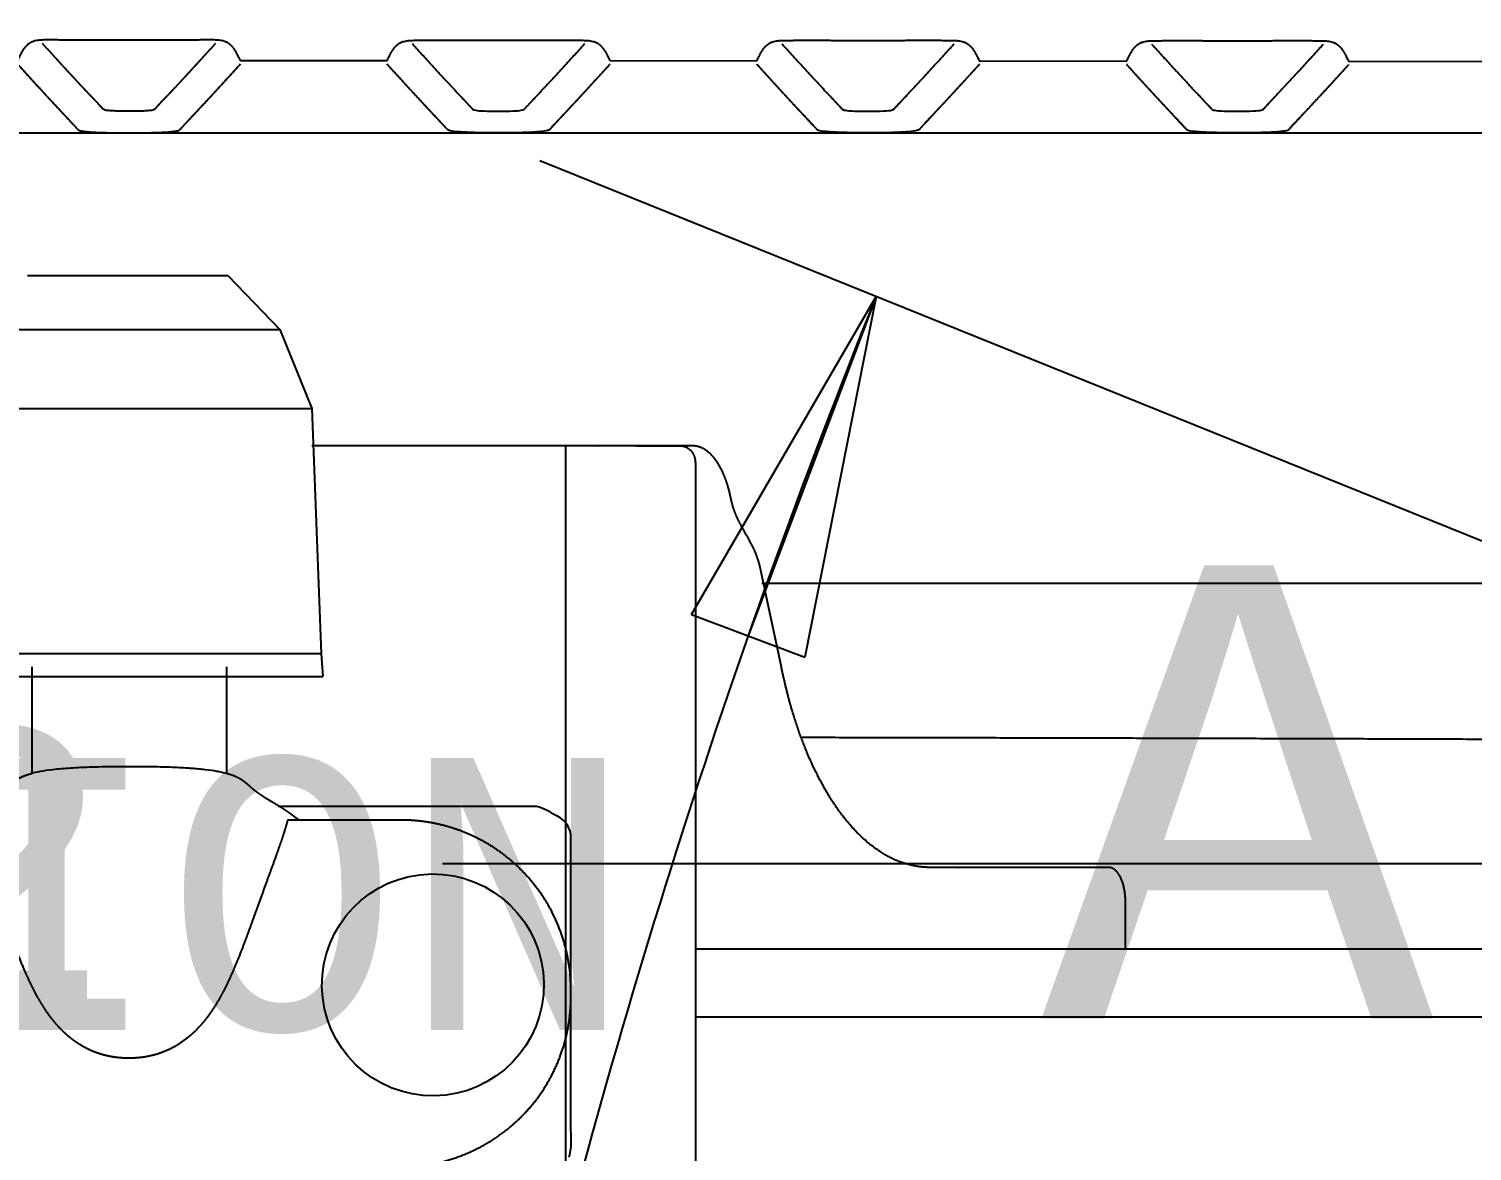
# Model space of a CAD drawing. Extents: x -912 to 8450, y -583 to 4401.
# Drawn here: x 739.5 to 951.7, y 1170.8 to 1335.9 of the extents above; entities that cross this region are included whole.
import ezdxf

# ---------------------------------------------------------------- set-up
doc = ezdxf.new("R2010")
doc.units = 0
doc.header["$MEASUREMENT"] = 0
doc.layers.get('0').update_dxf_attribs({"linetype": 'CONTINUOUS'})
for name, color, linetype in [('2', 7, 'CONTINUOUS'), ('3', 7, 'CONTINUOUS'), ('5', 7, 'CONTINUOUS'), ('6', 7, 'CONTINUOUS')]:
    doc.layers.add(name, color=color, linetype=linetype)
doc.styles.get("Standard").update_dxf_attribs({"font": 'monotxt.shx'})
doc.dimstyles.new('DSTYLE1', dxfattribs={"dimtxt": 40, "dimasz": 53.333333, "dimexe": 4, "dimexo": 2, "dimgap": 2, "dimtad": 0, "dimtih": 1, "dimtoh": 1, "dimdec": 0, "dimzin": 3, "dimtxsty": 'STANDARD', "dimcen": 0.09, "dimazin": 3, "dimtp": 1, "dimtm": 1, "dimtfac": 1, "dimtdec": 4, "dimtofl": 0, "dimtmove": 0, "dimatfit": 3, "dimtolj": 1, "dimtzin": 0})
doc.dimstyles.new('DSTYLE3', dxfattribs={"dimtxt": 40, "dimasz": 53.333333, "dimexe": 4, "dimexo": 2, "dimgap": 2, "dimtad": 0, "dimtih": 1, "dimtoh": 1, "dimdec": 0, "dimzin": 3, "dimtxsty": 'STANDARD', "dimcen": 0.09, "dimazin": 3, "dimtp": 1, "dimtm": 1, "dimtfac": 1, "dimtdec": 4, "dimtofl": 0, "dimtmove": 0, "dimatfit": 3, "dimtolj": 1, "dimtzin": 0})

# ---------------------------------------------------------------- blocks, each defined once
blk = doc.blocks.new('_AH1')
at = {"color": 0, "linetype": 'CONTINUOUS'}
for p, q in [((-1, 0.166667), (0, 0)), ((-1, 0.166667), (-1, -0.166667)), ((0, 0), (-1, -0.166667)), ((0, 0), (-1, 0))]:
    blk.add_line(p, q, dxfattribs=at)
blk = doc.blocks.new('*D4')
at = {"layer": '2', "color": 1, "linetype": 'CONTINUOUS'}
for p, q in [((-128.26159, 1321.2013), (-128.26159, 1159.7806)), ((1607.1675, 1321.2013), (1607.1675, 1159.7806)), ((-128.26159, 1213.1139), (586.95656, 1213.1139)), ((1607.1675, 1213.1139), (800.28989, 1213.1139))]:
    blk.add_line(p, q, dxfattribs=at)
at = {"layer": '2', "color": 1, "xscale": 53.333333, "yscale": 53.333333, "zscale": 53.333333, "rotation": 180}
blk.add_blockref('_AH1', (-128.26159, 1213.1139), dxfattribs=at)
at = {"layer": '2', "color": 1, "xscale": 53.333333, "yscale": 53.333333, "zscale": 53.333333}
blk.add_blockref('_AH1', (1607.1675, 1213.1139), dxfattribs=at)
at = {"layer": '2', "color": 1, "linetype": 'CONTINUOUS'}
blk.add_text('1732', height=40, dxfattribs=at).set_placement((613.62323, 1193.1139))
blk = doc.blocks.new('*D8')
at = {"layer": '6', "color": 1, "linetype": 'CONTINUOUS'}
for p, q in [((175.43739, 1726.5891), (175.68331, 1323.138)), ((1576.1614, 1727.4428), (1576.4073, 1323.9917)), ((175.6508, 1376.4713), (740.77251, 1376.8157)), ((1576.3748, 1377.3251), (954.10585, 1376.9458))]:
    blk.add_line(p, q, dxfattribs=at)
at = {"layer": '6', "color": 1, "xscale": 53.333333, "yscale": 53.333333, "zscale": 53.333333}
for p, rotation in [((1576.3748, 1377.3251), 0.03492376600000001), ((175.6508, 1376.4713), 180.03492)]:
    blk.add_blockref('_AH1', p, dxfattribs=dict(at, rotation=rotation))
at = {"layer": '6', "color": 1, "linetype": 'CONTINUOUS'}
blk.add_text('1392', height=40, dxfattribs=at).set_placement((767.43918, 1356.8808))
blk = doc.blocks.new('*D14')
at = {"layer": '3', "color": 1, "linetype": 'CONTINUOUS'}
for p, q in [((990.10056, 1245.6279), (814.59124, 1316.4866)), ((972.50637, 864.11759), (727.59491, 862.97432))]:
    blk.add_line(p, q, dxfattribs=at)
for start, end in [(158.01451, 166.70533), (171.47083, 180.26746)]:
    blk.add_arc((1924.0583, 868.55954), 1143.1431, start, end, dxfattribs=at)
at = {"layer": '3', "color": 1, "xscale": 53.333333, "yscale": 53.333333, "zscale": 53.333333}
for p, rotation in [((864.0461, 1296.5201), 69.351194), ((780.92767, 863.22328), 268.93077)]:
    blk.add_blockref('_AH1', p, dxfattribs=dict(at, rotation=rotation))
at = {"layer": '3', "color": 1, "linetype": 'CONTINUOUS'}
for s, p in [('21%%d', (681.54793, 1064.7691)), ('22%%d', (801.54793, 1064.7691))]:
    blk.add_text(s, height=40, dxfattribs=at).set_placement(p)

msp = doc.modelspace()

# ---------------------------------------------------------------- linework, layer by layer
at = {"layer": '5', "color": 4, "linetype": 'CONTINUOUS'}
for p, q in [((824.92287, 1331.2292), (846.50901, 1331.218)), ((879.24694, 1331.1954), (900.90374, 1331.1766)), ((933.55816, 1331.1426), (955.31625, 1331.116)), ((818.422, 1272.0644), (818.422, 1274.5644)), ((828.8143, 1274.5644), (835.30949, 1274.5644)), ((818.422, 1168.5644), (818.422, 1272.0644)), ((837.47456, 1272.0644), (837.47456, 1166.3666)), ((847.54214, 1254.2246), (847.54214, 1254.2246))]:
    msp.add_line(p, q, dxfattribs=at)
at = {"layer": '5', "color": 6, "linetype": 'CONTINUOUS'}
for p, q in [((739.25058, 1299.6221), (768.71504, 1299.6221)), ((739.25058, 1299.6221), (768.71504, 1299.6221)), ((768.71504, 1299.6221), (776.37336, 1291.6827)), ((731.59229, 1291.6827), (776.37336, 1291.6827)), ((776.37336, 1291.6827), (781.06693, 1280.065)), ((726.89872, 1280.065), (781.06693, 1280.065)), ((781.06693, 1280.065), (782.42053, 1243.992)), ((782.42053, 1243.992), (725.54496, 1243.992)), ((782.42053, 1243.992), (782.68279, 1240.6543)), ((725.28279, 1240.6543), (782.68279, 1240.6543)), ((739.83805, 1226.3717), (739.87028, 1226.3804)), ((739.87028, 1226.3804), (739.83805, 1226.3717)), ((739.83805, 1226.3717), (739.87028, 1226.3804))]:
    msp.add_line(p, q, dxfattribs=at)
at = {"layer": '5', "color": 30, "linetype": 'CONTINUOUS'}
msp.add_line((814.17192, 1221.5303), (776.10681, 1221.5303), dxfattribs=at)
at = {"layer": '5', "color": 2, "linetype": 'CONTINUOUS'}
for p, q in [((1115.6719, 1200.5401), (837.61093, 1200.5401)), ((1115.6719, 1190.5401), (837.45308, 1190.5401))]:
    msp.add_line(p, q, dxfattribs=at)
at = {"layer": '5', "color": 6, "linetype": 'CONTINUOUS'}
msp.add_lwpolyline([(1761.9876, 1823.644, -0.0000007478), (1761.9775, 1828.6636, 0.0000031604), (1761.9672, 1833.7642, 0.0000001564), (1761.9567, 1838.9838, -0.0000007684), (1761.9469, 1843.8843, -0.0000000738), (1761.938, 1848.3147, 0.0000002316), (1761.9265, 1854.0045)], format="xyb", dxfattribs=at)
at = {"layer": '5', "color": 30, "linetype": 'CONTINUOUS'}
for points in [[(713.46736, 1221.5303, -0.000000273), (712.1372, 1221.5303, 0.000000062), (710.80704, 1221.5303, 0.0000010741), (709.4769, 1221.5303, -0.000000248), (708.14673, 1221.5303, -0.000004242)], [(716.12767, 1221.5303, 0.0000000683), (714.79751, 1221.5303)], [(818.89252, 1169.9305, 0.070235155), (819.16159, 1171.209, 0.051535672), (819.20894, 1172.5169, 0.030478656), (819.17192, 1173.838, 0.0022737219), (819.16222, 1175.1669, -0.0070086274), (819.17192, 1176.4984, -0.0004071228), (819.17438, 1177.8289, 0.0017717464), (819.17192, 1179.1587, 0.0001034341), (819.1713, 1180.4888, -0.0004492731), (819.17192, 1181.819, -0.0000261951), (819.17208, 1183.1492, 0.0001138343), (819.17192, 1184.4793, 0.0000066389), (819.17188, 1185.8095, -0.0000288484), (819.17192, 1187.1396, -0.0000016803), (819.17193, 1188.4698, 0.0000073101), (819.17192, 1189.7999, 0.0000004182), (819.17192, 1191.1301, -0.0000018508), (819.17192, 1192.4603, -0.0000000761), (819.17192, 1193.7904, 0.0000004621), (819.17192, 1195.1206, -0.0000000987), (819.17192, 1196.4507, -0.00000009), (819.17192, 1197.7809, 0.0000004904), (819.17192, 1199.1111, -0.0000000843), (819.17192, 1200.4412, -0.000001961), (819.17193, 1201.7714, 0.000000444), (819.17192, 1203.1015, 0.0000077442), (819.17188, 1204.4317, -0.0000017803), (819.17192, 1205.7618, -0.0000305632), (819.17209, 1207.0919, 0.0000070343), (819.17192, 1208.4222, 0.0001205766), (819.17126, 1209.7528, -0.0000277334), (819.17192, 1211.0825, -0.0004762627), (819.17452, 1212.4106, 0.0001098538), (819.17192, 1213.7428, 0.0018722853), (819.16165, 1215.0809, -0.0004270642), (819.17192, 1216.4031, -0.0074993249), (819.13643, 1217.6899, 0.04633766), (818.54051, 1218.9624, 0.14566694), (816.84799, 1220.2437, 0.078256445), (814.17192, 1221.5303, 0.032768304)], [(712.60031, 1166.5303, 0.0000004488), (713.93047, 1166.5303, -0.00000195), (715.26063, 1166.5303, -0.0000001138), (716.59079, 1166.5303, 0.0000004941), (717.92094, 1166.5303)], [(795.07009, 1166.5303, -0.0000005286), (796.40025, 1166.5303, 0.0000001217), (797.73041, 1166.5303, 0.0000020859), (799.06056, 1166.5303, -0.00000048), (800.39072, 1166.5303, -0.0000082308), (801.72091, 1166.5302, 0.0000018941), (803.05104, 1166.5303, 0.0000324812)], [(719.2511, 1166.5303, -0.0000001252), (720.58126, 1166.5303)], [(792.40978, 1166.5303, 0.000000134), (793.73993, 1166.5303)], [(689.17192, 1195.794, -0.0000001823), (689.17192, 1194.4638, 0.0000005179), (689.17192, 1193.1337, 0.0000002927), (689.17192, 1191.8035, -0.000000188), (689.17192, 1190.4734, -0.0000010464), (689.17191, 1189.1432, 0.0000002714), (689.17192, 1187.8131, 0.0000041021)], [(689.17192, 1198.4543, 0.0000004732), (689.17192, 1197.1241, -0.0000019868)], [(706.81654, 1221.5303, 0.0000009753), (705.48642, 1221.5303, 0.000016737)], [(689.17194, 1186.4829, -0.0000009519), (689.17192, 1185.1528, -0.0000161806)], [(689.17192, 1201.1146, -0.000001805), (689.17191, 1199.7844, 0.0000078257)], [(709.94, 1166.5303, -0.000001771), (711.27016, 1166.5303, 0.000007695)], [(804.38107, 1166.5304, -0.0000074762), (805.71135, 1166.5303, -0.0001281447)]]:
    msp.add_lwpolyline(points, format="xyb", dxfattribs=at)
at = {"layer": '5', "color": 3, "linetype": 'CONTINUOUS'}
for points in [[(711.672, 1157.1666, -0.0000002238), (711.672, 1156.7314, 0.0000009041), (711.672, 1156.3063, 0.0000000606), (711.672, 1155.8928, -0.0000002409), (711.672, 1155.4909)], [(711.672, 1155.1019, -0.0000000649), (711.672, 1154.726)], [(711.672, 1158.0658, 0.0000008359), (711.672, 1157.6118, -0.0000034252)]]:
    msp.add_lwpolyline(points, format="xyb", dxfattribs=at)
at = {"layer": '5', "color": 4, "linetype": 'CONTINUOUS'}
msp.add_lwpolyline([(835.30949, 1274.5644), (835.37601, 1274.5632, -0.0090188364), (835.44275, 1274.5596, -0.0088850053), (835.50974, 1274.5536, -0.0088287153), (835.57687, 1274.5452, -0.0089204942), (835.64401, 1274.5343, -0.0089494604), (835.71108, 1274.521, -0.008946303), (835.77796, 1274.5051, -0.0089277426), (835.84456, 1274.4868, -0.0089244846), (835.91078, 1274.466, -0.0088968033), (835.97651, 1274.4428, -0.0088669399), (836.04164, 1274.4171, -0.0088207408), (836.1061, 1274.389, -0.0087732943), (836.16974, 1274.3585, -0.0087132102), (836.23252, 1274.3258, -0.0086480358), (836.2943, 1274.2908, -0.0085751007), (836.35503, 1274.2535, -0.0084944927), (836.41457, 1274.2142, -0.0084118291), (836.4729, 1274.1728, -0.0083196859), (836.52988, 1274.1293, -0.008227187), (836.5855, 1274.084, -0.0081204406), (836.63963, 1274.0369, -0.0080283041), (836.69226, 1273.9881, -0.0079273518), (836.74329, 1273.9376, -0.0078114702), (836.7927, 1273.8856, -0.0076625611), (836.84042, 1273.8321, -0.0076275951), (836.8867, 1273.777, -0.0075620213), (836.93172, 1273.72, -0.0074619476), (836.97546, 1273.6611, -0.0074772842), (837.01775, 1273.6003, -0.007454256), (837.05858, 1273.5378, -0.0074230149), (837.0978, 1273.4736, -0.0073769516), (837.13541, 1273.4078, -0.0073485248), (837.17127, 1273.3404, -0.0073125107), (837.20538, 1273.2716, -0.0072908618), (837.23759, 1273.2015, -0.0072308012), (837.26794, 1273.1302, -0.0071536146), (837.29629, 1273.0577, -0.0071685147), (837.32268, 1272.9842, -0.0072630846), (837.34699, 1272.9096, -0.0070277291), (837.36925, 1272.8346, -0.0065510189), (837.38935, 1272.7593, -0.0071458417), (837.4074, 1272.6822, -0.0083951108), (837.42331, 1272.6029, -0.006417295), (837.43699, 1272.5281, -0.002385981), (837.44828, 1272.4602, -0.0088215471), (837.45798, 1272.3731, -0.015002146), (837.46676, 1272.2393, -0.0074171917), (837.47456, 1272.0644, -0.0039644607)], format="xyb", dxfattribs=at)
at = {"layer": '5', "color": 6, "linetype": 'CONTINUOUS'}
msp.add_ellipse((798.87802, 1195.2871), major_axis=(0.231341, -16.31586), ratio=0.99979493, start_param=0, end_param=6.2831853, dxfattribs=at)
at = {"layer": '5', "color": 4, "linetype": 'CONTINUOUS'}
for points, knots in [([(770.58298, 1331.2491), (770.46404, 1331.4757), (770.3451, 1331.7024), (769.86863, 1332.6299), (769.38096, 1333.5987), (768.48105, 1334.1564), (765.11131, 1334.4716), (761.79762, 1334.0218), (759.26226, 1334.4013), (754.16997, 1334.0733), (749.07822, 1334.4023), (746.54354, 1334.0234), (743.22915, 1334.4739), (739.86273, 1334.1543), (738.95837, 1333.6065), (738.46707, 1332.6458), (737.99688, 1331.706), (737.87996, 1331.4757), (737.76102, 1331.2491)], [0, 0, 0, 0, 0, 0, 0.035757874, 0.035757874, 0.14454502, 0.14454502, 0.14454502, 0.4999928, 0.4999928, 0.4999928, 0.85544061, 0.85544061, 0.85544061, 0.96424213, 0.96424213, 1, 1, 1, 1, 1, 1]), ([(766.89139, 1333.7536), (766.02017, 1332.7907), (765.14424, 1331.8277), (764.2639, 1330.8648), (762.93489, 1329.4204), (761.59762, 1327.9761), (761.14738, 1327.4945), (760.25689, 1326.5319), (759.34482, 1325.5686), (758.78164, 1325.0882), (758.42761, 1324.5383), (757.85117, 1323.9914), (757.86025, 1323.9222), (756.76741, 1323.8139), (754.60819, 1323.7758), (753.73561, 1323.7758), (751.57665, 1323.8139), (750.48422, 1323.9223), (750.49289, 1323.9914), (749.91629, 1324.5383), (749.56238, 1325.0882), (748.99914, 1325.5686), (748.08714, 1326.5319), (747.1966, 1327.4945), (746.74638, 1327.9761), (745.40911, 1329.4204), (744.0801, 1330.8648), (743.19975, 1331.8277), (742.32382, 1332.7907), (741.45261, 1333.7536)], [0, 0, 0, 0, 0, 0, 0.23933187, 0.23933187, 0.23933187, 0.3589978, 0.3589978, 0.3589978, 0.47866373, 0.47866373, 0.47866373, 0.49527377, 0.49527377, 0.49527377, 0.50472635, 0.50472635, 0.50472635, 0.52133627, 0.52133627, 0.52133627, 0.6410022, 0.6410022, 0.6410022, 0.76066813, 0.76066813, 0.76066813, 1, 1, 1, 1, 1, 1]), ([(792.12947, 1331.2401), (792.24782, 1331.4656), (792.36551, 1331.6946), (792.48255, 1331.9272), (792.96987, 1332.8706), (793.56965, 1333.7294), (794.23124, 1334.1595), (800.14197, 1334.3838), (805.97332, 1334.1584), (811.07159, 1334.1595), (816.90261, 1334.3831), (822.81406, 1334.1593), (823.47636, 1333.7299), (824.07816, 1332.8697), (824.56638, 1331.9234), (824.68449, 1331.6884), (824.80332, 1331.457), (824.92287, 1331.2292)], [0, 0, 0, 0, 0, 0, 0.035602938, 0.035602938, 0.035602938, 0.14445988, 0.14445988, 0.14445988, 0.8551534, 0.8551534, 0.8551534, 0.96403519, 0.96403519, 0.96403519, 1, 1, 1, 1, 1, 1]), ([(795.81523, 1333.7382), (797.55525, 1331.8151), (799.31407, 1329.892), (801.09108, 1327.9693), (802.93794, 1325.994), (804.80113, 1324.0199), (804.86614, 1323.9682), (805.31613, 1323.8787), (806.51531, 1323.8114), (807.74353, 1323.7705), (809.30197, 1323.7703), (810.5294, 1323.8112), (811.72768, 1323.8786), (812.17735, 1323.9682), (812.24284, 1324.0199), (814.10631, 1325.9941), (815.95314, 1327.9696), (817.73036, 1329.8925), (819.48931, 1331.8157), (821.22945, 1333.739)], [0, 0, 0, 0, 0, 0, 0.47862144, 0.47862144, 0.47862144, 0.49148758, 0.49148758, 0.49148758, 0.49998003, 0.49998003, 0.50847686, 0.50847686, 0.50847686, 0.52134255, 0.52134255, 0.52134255, 1, 1, 1, 1, 1, 1]), ([(846.50901, 1331.218), (846.62675, 1331.4423), (846.74389, 1331.6701), (846.86043, 1331.9014), (847.34766, 1332.8436), (847.94692, 1333.7016), (848.60877, 1334.1317), (854.50836, 1334.3561), (860.32886, 1334.1296), (865.41533, 1334.1305), (871.23536, 1334.3549), (877.13525, 1334.1307), (877.79768, 1333.7015), (878.4003, 1332.8405), (878.88887, 1331.8929), (879.00747, 1331.6567), (879.12682, 1331.4242), (879.24694, 1331.1954)], [0, 0, 0, 0, 0, 0, 0.035475181, 0.035475181, 0.035475181, 0.14453999, 0.14453999, 0.14453999, 0.85475539, 0.85475539, 0.85475539, 0.96380778, 0.96380778, 0.96380778, 1, 1, 1, 1, 1, 1]), ([(850.19338, 1333.7105), (851.92802, 1331.7936), (853.68133, 1329.8767), (855.45277, 1327.9601), (857.29467, 1325.9911), (859.1522, 1324.0232), (859.21649, 1323.9714), (859.66785, 1323.8819), (860.86728, 1323.8147), (861.48074, 1323.7943), (863.24596, 1323.7684), (865.01145, 1323.8079), (865.74729, 1323.8557), (866.3983, 1323.9397), (866.58865, 1324.0267), (866.62697, 1324.06), (868.46592, 1326.0095), (870.29168, 1327.9601), (872.06272, 1329.8767), (873.81603, 1331.7936), (875.55067, 1333.7105)], [0, 0, 0, 0, 0, 0, 0.47857262, 0.47857262, 0.47857262, 0.49147935, 0.49147935, 0.49147935, 0.50000008, 0.50000008, 0.50000008, 0.5131113, 0.5131113, 0.5131113, 0.52142742, 0.52142742, 0.52142742, 1, 1, 1, 1, 1, 1]), ([(900.90374, 1331.1766), (901.02089, 1331.3998), (901.13748, 1331.6264), (901.2535, 1331.8565), (901.74033, 1332.7973), (902.33871, 1333.6545), (903.00055, 1334.0847), (908.88337, 1334.3091), (914.68738, 1334.0826), (919.75678, 1334.0834), (925.56035, 1334.308), (931.44342, 1334.0835), (932.10608, 1333.6545), (932.70953, 1332.7927), (933.1984, 1331.8437), (933.31752, 1331.6062), (933.43744, 1331.3725), (933.55816, 1331.1426)], [0, 0, 0, 0, 0, 0, 0.035381006, 0.035381006, 0.035381006, 0.14470103, 0.14470103, 0.14470103, 0.85423245, 0.85423245, 0.85423245, 0.96354005, 0.96354005, 0.96354005, 1, 1, 1, 1, 1, 1]), ([(904.58519, 1333.6634), (906.31182, 1331.7558), (908.05695, 1329.8481), (909.82002, 1327.9408), (911.65339, 1325.981), (913.50219, 1324.0224), (913.56648, 1323.9706), (914.01784, 1323.881), (915.21727, 1323.8139), (915.83073, 1323.7935), (917.59595, 1323.7676), (919.36144, 1323.807), (920.09728, 1323.8549), (920.74829, 1323.9388), (920.93864, 1324.0258), (920.97697, 1324.0591), (922.80718, 1325.9994), (924.62441, 1327.9407), (926.38708, 1329.8481), (928.13221, 1331.7558), (929.85884, 1333.6634)], [0, 0, 0, 0, 0, 0, 0.47847325, 0.47847325, 0.47847325, 0.49143981, 0.49143981, 0.49143981, 0.50000004, 0.50000004, 0.50000004, 0.51317205, 0.51317205, 0.51317205, 0.52152672, 0.52152672, 0.52152672, 1, 1, 1, 1, 1, 1]), ([(737.76271, 1330.7497), (739.50408, 1328.8236), (741.26411, 1326.8976), (743.03105, 1324.9712), (744.93336, 1322.9703), (746.78346, 1320.9671), (747.00511, 1320.8892), (748.02518, 1320.7504), (750.17854, 1320.6485), (752.66185, 1320.5796), (755.68215, 1320.5796), (758.16546, 1320.6485), (760.31882, 1320.7504), (761.33889, 1320.8892), (761.56054, 1320.9671), (763.41064, 1322.9703), (765.31295, 1324.9712), (767.07989, 1326.8976), (768.83992, 1328.8236), (770.58129, 1330.7497)], [0, 0, 0, 0, 0, 0, 0.46579624, 0.46579624, 0.46579624, 0.48420521, 0.48420521, 0.48420521, 0.5, 0.5, 0.5157948, 0.5157948, 0.5157948, 0.53420376, 0.53420376, 0.53420376, 1, 1, 1, 1, 1, 1]), ([(824.92264, 1330.7298), (823.18316, 1328.8069), (821.42506, 1326.884), (819.66004, 1324.9608), (817.75984, 1322.963), (815.91166, 1320.963), (815.68993, 1320.8851), (814.66936, 1320.7467), (812.51517, 1320.6455), (810.04614, 1320.5779), (807.04695, 1320.5786), (804.57216, 1320.6472), (802.40084, 1320.7489), (801.3628, 1320.8878), (801.13598, 1320.9666), (799.28804, 1322.9686), (797.38774, 1324.9683), (795.62352, 1326.8927), (793.86612, 1328.8167), (792.12733, 1330.7407)], [0, 0, 0, 0, 0, 0, 0.46576208, 0.46576208, 0.46576208, 0.48420004, 0.48420004, 0.48420004, 0.50001171, 0.50001171, 0.5156399, 0.5156399, 0.5156399, 0.53425585, 0.53425585, 0.53425585, 1, 1, 1, 1, 1, 1]), ([(879.24653, 1330.6959), (877.51225, 1328.78), (875.75947, 1326.8641), (873.99989, 1324.9478), (872.10517, 1322.9571), (870.26269, 1320.964), (870.04081, 1320.8862), (869.01961, 1320.7481), (866.86461, 1320.6477), (864.39562, 1320.581), (861.39705, 1320.5828), (858.92291, 1320.6522), (856.75198, 1320.7547), (855.71411, 1320.8939), (855.4873, 1320.9728), (853.64567, 1322.9691), (851.7515, 1324.9632), (849.99328, 1326.8819), (848.24176, 1328.8002), (846.50872, 1330.7186)], [0, 0, 0, 0, 0, 0, 0.46564801, 0.46564801, 0.46564801, 0.48414789, 0.48414789, 0.48414789, 0.50000533, 0.50000533, 0.51567886, 0.51567886, 0.51567886, 0.53435114, 0.53435114, 0.53435114, 1, 1, 1, 1, 1, 1]), ([(933.55759, 1330.6431), (931.83099, 1328.737), (930.08607, 1326.831), (928.33455, 1324.9245), (926.44778, 1322.9435), (924.61361, 1320.9601), (924.39036, 1320.8822), (923.3644, 1320.7445), (921.20438, 1320.6451), (918.73738, 1320.5796), (915.74433, 1320.5825), (913.27417, 1320.6527), (911.10331, 1320.7559), (910.06531, 1320.8955), (909.83843, 1320.9745), (908.0059, 1322.9622), (906.12058, 1324.9477), (904.37103, 1326.8578), (902.628, 1328.7674), (900.90328, 1330.6771)], [0, 0, 0, 0, 0, 0, 0.46549281, 0.46549281, 0.46549281, 0.48412382, 0.48412382, 0.48412382, 0.50000829, 0.50000829, 0.51574732, 0.51574732, 0.51574732, 0.53450604, 0.53450604, 0.53450604, 1, 1, 1, 1, 1, 1]), ([(1528.7361, 1320.5548), (1524.9084, 1320.5533), (1521.0794, 1320.5521), (1512.1825, 1320.5712), (1492.7052, 1320.5626), (1473.1666, 1320.5667), (1439.5802, 1320.5616), (1405.7993, 1320.5615), (1366.9817, 1320.5559), (1338.6329, 1320.5526), (1310.0641, 1320.5514), (1193.0352, 1320.5501), (968.71785, 1320.5487), (754.1725, 1320.5487), (539.62547, 1320.5486), (315.30905, 1320.5502), (198.27989, 1320.5514), (169.7112, 1320.5527), (141.36215, 1320.5559), (102.54475, 1320.5616), (68.763757, 1320.5616), (35.177409, 1320.5667), (15.63877, 1320.5626), (-3.83853, 1320.5712), (-12.735368, 1320.5521), (-16.564407, 1320.5533), (-20.392122, 1320.5548)], [0, 0, 0, 0, 0, 0, 0.01275916, 0.01275916, 0.029526104, 0.064872199, 0.064872199, 0.12414072, 0.12414072, 0.15670709, 0.15670709, 0.15670709, 0.5, 0.84329291, 0.84329291, 0.84329291, 0.87585928, 0.87585928, 0.9351278, 0.9351278, 0.9704739, 0.98724084, 0.98724084, 1, 1, 1, 1, 1, 1]), ([(847.54214, 1254.2246), (847.48244, 1254.5057), (847.42275, 1254.7868), (847.36307, 1255.0679), (847.22671, 1255.71), (847.09042, 1256.3519), (847.01445, 1256.713), (846.75901, 1257.7512), (846.39328, 1258.7823), (846.09055, 1259.4484), (845.38801, 1260.7994), (844.61021, 1262.1273), (844.20496, 1262.8281), (843.69939, 1263.8027), (843.29817, 1264.7932), (843.19334, 1265.0767), (843.03929, 1265.5385), (842.90917, 1266.0013), (842.86246, 1266.1793), (842.78183, 1266.5068), (842.70866, 1266.8342), (842.67989, 1266.9678), (842.64996, 1267.1084), (842.61893, 1267.2545), (842.39064, 1268.3296), (842.09367, 1269.3646), (841.73081, 1270.3253), (840.89305, 1272.0447), (839.87658, 1273.297), (839.33545, 1273.7899), (838.6665, 1274.2124), (837.97985, 1274.4364), (837.87005, 1274.4671), (837.64976, 1274.5182), (837.42837, 1274.549), (837.31823, 1274.5592), (837.20645, 1274.5644), (837.09535, 1274.5644), (836.73818, 1274.5644), (836.38101, 1274.5644), (836.02384, 1274.5644), (835.66667, 1274.5644), (835.30949, 1274.5644), (834.7645, 1274.5644), (834.15805, 1274.5644), (833.49353, 1274.5644), (832.01095, 1274.5644), (830.29944, 1274.5644), (829.36196, 1274.5644), (826.94529, 1274.5644), (824.2621, 1274.5644), (822.61169, 1274.5644), (820.75995, 1274.5644), (818.93232, 1274.5644), (818.76189, 1274.5644), (818.59177, 1274.5644), (818.422, 1274.5644), (810.95098, 1274.5644), (803.47997, 1274.5644), (796.00896, 1274.5644), (788.53794, 1274.5644), (781.06693, 1274.5644)], [0, 0, 0, 0, 0, 0, 0.017011632, 0.017011632, 0.017011632, 0.038874485, 0.038874485, 0.038874485, 0.079921964, 0.079921964, 0.079921964, 0.12380362, 0.12380362, 0.12380362, 0.1413018, 0.1413018, 0.1413018, 0.15221755, 0.15221755, 0.15221755, 0.16139935, 0.16139935, 0.16139935, 0.16139935, 0.16139935, 0.2270482, 0.2270482, 0.2270482, 0.29265183, 0.29265183, 0.29265183, 0.3050821, 0.3050821, 0.3050821, 0.31751237, 0.31751237, 0.31751237, 0.31751237, 0.31751237, 0.35724773, 0.35724773, 0.35724773, 0.35724773, 0.35724773, 0.41804901, 0.41804901, 0.41804901, 0.48235382, 0.48235382, 0.48235382, 0.5748919, 0.5748919, 0.5748919, 0.58442441, 0.58442441, 0.58442441, 0.58442441, 0.58442441, 1, 1, 1, 1, 1, 1]), ([(847.25161, 1254.3657), (915.60188, 1254.3657), (983.942, 1254.3657), (1052.2592, 1254.3656), (1140.7671, 1254.3657), (1229.1845, 1254.3657), (1249.3746, 1254.3657), (1283.2235, 1254.3658), (1317.0136, 1254.3657), (1330.6014, 1254.3655), (1379.2621, 1254.3648), (1427.0221, 1254.364), (1461.1705, 1254.3635), (1495.1986, 1254.3616), (1529.1404, 1254.3606)], [0, 0, 0, 0, 0, 0, 0.49615756, 0.49615756, 0.49615756, 0.6431447, 0.6431447, 0.6431447, 0.74231012, 0.74231012, 0.74231012, 1, 1, 1, 1, 1, 1]), ([(900.74069, 1200.5644), (900.74069, 1201.9644), (900.74069, 1203.3644), (900.74069, 1204.7644), (900.74069, 1206.1644), (900.74069, 1207.5644), (900.74069, 1207.8745), (900.72866, 1208.1847), (900.7046, 1208.4924), (900.59575, 1209.4105), (900.38156, 1210.261), (900.19383, 1210.7809), (899.74303, 1211.6842), (899.17519, 1212.2666), (898.87051, 1212.4651), (898.55541, 1212.5644), (898.24031, 1212.5644), (892.98257, 1212.5644), (887.72483, 1212.5644), (882.4671, 1212.5644), (877.20936, 1212.5644), (871.95163, 1212.5644), (871.83508, 1212.5644), (871.71853, 1212.5658), (871.60198, 1212.5687), (868.7959, 1212.6731), (866.00021, 1213.6149), (863.40357, 1215.2833), (858.52191, 1220.0585), (854.50541, 1227.3794), (852.77441, 1231.5934), (851.36891, 1236.2436), (850.3176, 1241.1947), (849.76424, 1243.8007), (849.21088, 1246.4067), (848.65752, 1249.0126), (848.10416, 1251.6186), (847.5508, 1254.2246)], [0, 0, 0, 0, 0, 0, 0.051263877, 0.051263877, 0.051263877, 0.051263877, 0.051263877, 0.06262158, 0.06262158, 0.06262158, 0.08570976, 0.08570976, 0.08570976, 0.10878609, 0.10878609, 0.10878609, 0.10878609, 0.10878609, 0.49383172, 0.49383172, 0.49383172, 0.49383172, 0.49383172, 0.50236721, 0.50236721, 0.50236721, 0.69936361, 0.69936361, 0.69936361, 0.89632803, 0.89632803, 0.89632803, 0.89632803, 0.89632803, 1, 1, 1, 1, 1, 1]), ([(853.18555, 1231.7057), (930.6645, 1231.5701), (1008.1156, 1231.3019), (1085.5027, 1230.9008), (1163.5163, 1230.3586), (1241.3912, 1229.6522), (1242.1169, 1229.624), (1244.5724, 1229.3681), (1246.9063, 1228.4532), (1248.3318, 1227.4154), (1250.886, 1225.9052), (1253.4416, 1224.3975), (1254.694, 1224.0502), (1268.6229, 1224.0129), (1282.5472, 1223.9752), (1295.2394, 1223.934), (1328.5641, 1223.8438), (1361.8597, 1223.9114), (1392.7691, 1224.0961), (1423.6496, 1224.3546), (1454.4978, 1224.7424), (1475.0561, 1225.0307), (1495.5982, 1225.4179), (1505.8625, 1225.6877), (1516.403, 1225.9047), (1526.9285, 1226.3833), (1527.3341, 1226.3563), (1527.5158, 1226.8127), (1527.4438, 1227.3066), (1527.433, 1227.4928), (1527.3691, 1227.8592), (1527.4707, 1228.205), (1527.587, 1228.3345), (1528.3112, 1228.5999), (1529.1373, 1228.1878), (1529.7658, 1228.607), (1530.1338, 1229.1774), (1530.1985, 1229.781)], [0, 0, 0, 0, 0, 0, 0.56686645, 0.56686645, 0.56686645, 0.57219663, 0.57219663, 0.57219663, 0.58494763, 0.58494763, 0.58494763, 0.59397642, 0.59397642, 0.59397642, 0.68731571, 0.68731571, 0.68731571, 0.83912742, 0.83912742, 0.91503327, 0.91503327, 0.91503327, 0.99093912, 0.99093912, 0.99093912, 0.99296868, 0.99296868, 0.99296868, 0.99443537, 0.99443537, 0.99443537, 0.99555849, 0.99555849, 0.99555849, 1, 1, 1, 1, 1, 1])]:
    msp.add_open_spline(points, degree=5, knots=knots, dxfattribs=at)
msp.add_open_spline([(770.58298, 1331.2491), (774.89232, 1331.248), (779.20161, 1331.2465), (783.51086, 1331.2446), (787.82015, 1331.2424), (792.12947, 1331.2401)], degree=5, dxfattribs=at)
at = {"layer": '5', "color": 6, "linetype": 'CONTINUOUS'}
for points in [[(739.87028, 1242.0818), (739.87028, 1236.8627), (739.87028, 1231.6206), (739.87028, 1226.3804)], [(768.5057, 1242.0731), (768.5057, 1236.854), (768.5057, 1231.6118), (768.5057, 1226.3717)]]:
    msp.add_open_spline(points, degree=3, dxfattribs=at)
for points, degree, knots in [([(768.5057, 1226.3717), (768.18684, 1226.4564), (767.73676, 1226.5624), (766.73156, 1226.749), (765.52053, 1226.924), (764.1177, 1227.0567), (763.37539, 1227.1125), (763.19468, 1227.1261), (762.21536, 1227.1957), (760.26788, 1227.2952), (757.29577, 1227.3702), (755.24271, 1227.3815), (754.17191, 1227.3815), (753.56211, 1227.3814), (751.73415, 1227.3762), (748.71485, 1227.323), (745.46293, 1227.1681), (742.88013, 1226.937), (741.62871, 1226.7515), (740.62792, 1226.5663), (740.22592, 1226.4738), (739.87028, 1226.3804)], 3, [0, 0, 0, 0, 0.07719811, 0.097492522, 0.17835216, 0.2522142, 0.2522142, 0.2522142, 0.27016163, 0.34721811, 0.42062036, 0.50133108, 0.50133108, 0.50133108, 0.5472841, 0.63918815, 0.73109286, 0.82300221, 0.91490228, 0.91490825, 1, 1, 1, 1]), ([(729.17191, 1219.5303), (729.30781, 1219.6224), (729.43837, 1219.7148), (729.56479, 1219.8073), (729.77163, 1219.9615), (729.9758, 1220.1154), (730.05401, 1220.1741), (730.21813, 1220.2965), (730.38419, 1220.4183), (730.46742, 1220.4788), (730.84232, 1220.7484), (731.23268, 1221.0153), (731.55004, 1221.221), (732.08479, 1221.5574), (732.63115, 1221.8888), (732.84409, 1222.0166), (733.31406, 1222.2975), (733.77535, 1222.5751), (734.02009, 1222.7241), (734.49244, 1223.0212), (734.92835, 1223.3165), (735.13709, 1223.4638), (735.60231, 1223.8068), (736.01988, 1224.1503), (736.24341, 1224.3469), (736.6056, 1224.6718), (736.99392, 1224.9991), (737.15266, 1225.1277), (737.45992, 1225.3561), (737.82944, 1225.5852), (738.0043, 1225.684), (738.39218, 1225.8806), (738.87728, 1226.0771), (739.15131, 1226.176), (739.46911, 1226.2744), (739.83683, 1226.3716)], 5, [0, 0, 0, 0, 0, 0, 0.063186566, 0.063186566, 0.063186566, 0.10545122, 0.10545122, 0.10545122, 0.14733414, 0.14733414, 0.14733414, 0.29259284, 0.29259284, 0.29259284, 0.38742631, 0.38742631, 0.38742631, 0.49857453, 0.49857453, 0.49857453, 0.60972274, 0.60972274, 0.60972274, 0.75761889, 0.75761889, 0.75761889, 0.85295748, 0.85295748, 0.85295748, 0.92647874, 0.92647874, 0.92647874, 1, 1, 1, 1, 1, 1]), ([(779.17191, 1219.5303), (779.03601, 1219.6224), (778.90546, 1219.7148), (778.77904, 1219.8073), (778.57222, 1219.9615), (778.36805, 1220.1153), (778.28984, 1220.1741), (778.12573, 1220.2964), (777.95967, 1220.4183), (777.87643, 1220.4788), (777.50162, 1220.7484), (777.11129, 1221.0153), (776.79394, 1221.2209), (776.25922, 1221.5573), (775.71274, 1221.8888), (775.4998, 1222.0166), (775.02991, 1222.2974), (774.56859, 1222.575), (774.32388, 1222.7241), (773.85153, 1223.0211), (773.41557, 1223.3164), (773.2068, 1223.4638), (772.74152, 1223.8068), (772.32391, 1224.1504), (772.10037, 1224.347), (771.73817, 1224.6718), (771.34987, 1224.9991), (771.19112, 1225.1277), (770.88384, 1225.3561), (770.51433, 1225.5852), (770.33944, 1225.6841), (769.95154, 1225.8807), (769.46645, 1226.0772), (769.19244, 1226.176), (768.87466, 1226.2744), (768.50699, 1226.3716)], 5, [0, 0, 0, 0, 0, 0, 0.063259909, 0.063259909, 0.063259909, 0.10556657, 0.10556657, 0.10556657, 0.14749121, 0.14749121, 0.14749121, 0.29282851, 0.29282851, 0.29282851, 0.38766364, 0.38766364, 0.38766364, 0.49875749, 0.49875749, 0.49875749, 0.60985134, 0.60985134, 0.60985134, 0.75766016, 0.75766016, 0.75766016, 0.85296496, 0.85296496, 0.85296496, 0.92648275, 0.92648275, 0.92648275, 1, 1, 1, 1, 1, 1]), ([(777.49544, 1219.5302), (780.83073, 1219.5302), (784.16603, 1219.5302), (787.50132, 1219.5303), (790.83662, 1219.5303), (794.17191, 1219.5303), (795.58849, 1219.5303), (797.00867, 1219.43), (798.42053, 1219.2283), (799.812, 1218.927), (801.17191, 1218.5303), (802.60049, 1218.1136), (804.01967, 1217.5844), (805.41366, 1216.9401), (808.86516, 1215.0062), (811.9421, 1212.3727), (813.61597, 1210.5347), (816.51298, 1206.4216), (818.29766, 1201.7712), (818.88961, 1199.34), (819.17191, 1196.9065), (819.17191, 1194.5303), (819.17191, 1194.3303), (819.17191, 1194.1303), (819.17191, 1193.9303), (819.17191, 1193.7303), (819.17191, 1193.5303), (819.17191, 1191.2029), (818.90108, 1188.8008), (818.32456, 1186.3803), (816.48715, 1181.5266), (813.39597, 1177.2027), (811.5067, 1175.2083), (807.13468, 1171.713), (802.07799, 1169.5677), (799.40231, 1168.8605), (796.74153, 1168.5303), (794.17192, 1168.5303), (778.17192, 1168.5303), (762.17192, 1168.5303), (746.17192, 1168.5303), (730.17191, 1168.5303), (714.17191, 1168.5303), (711.84454, 1168.5303), (709.44239, 1168.8011), (707.02186, 1169.3777), (702.16815, 1171.2151), (697.84431, 1174.3063), (695.84994, 1176.1955), (692.3546, 1180.5675), (690.20931, 1185.6242), (689.50206, 1188.2999), (689.17191, 1190.9607), (689.17191, 1193.5303), (689.17191, 1193.7303), (689.17191, 1193.9303), (689.17191, 1194.1303), (689.17191, 1194.3303), (689.17191, 1194.5303), (689.17191, 1196.0184), (689.28264, 1197.529), (689.51078, 1199.0476), (690.40092, 1202.9026), (692.06761, 1206.5938), (693.36333, 1208.7154), (696.50078, 1212.6482), (700.46541, 1215.6636), (702.63369, 1216.9126), (704.89082, 1217.865), (707.17191, 1218.5303), (708.53183, 1218.927), (709.9233, 1219.2283), (711.33515, 1219.43), (712.75533, 1219.5303), (714.17191, 1219.5303), (717.50727, 1219.5303), (720.84264, 1219.5303), (724.178, 1219.5303), (727.51336, 1219.5303), (730.84872, 1219.5302), (730.92839, 1219.1966), (731.02917, 1218.8242), (731.15266, 1218.3943), (731.48719, 1217.3158), (731.97333, 1215.8867), (732.28966, 1214.985), (732.92389, 1213.2248), (733.67237, 1211.1742), (734.00413, 1210.2654), (734.79635, 1208.0865), (735.63208, 1205.774), (736.11498, 1204.4338), (737.09631, 1201.7312), (738.14096, 1199.0341), (738.68388, 1197.7035), (739.50713, 1195.8374), (740.44157, 1194.0316), (740.72537, 1193.5098), (741.48098, 1192.1947), (742.3288, 1190.93), (742.8803, 1190.1905), (743.73007, 1189.1761), (744.69616, 1188.2328), (744.98724, 1187.9658), (745.56135, 1187.4734), (746.17875, 1187.0108), (746.48412, 1186.797), (747.0887, 1186.4033), (747.72728, 1186.0458), (748.04797, 1185.8799), (748.85328, 1185.5), (749.69749, 1185.1878), (750.19863, 1185.0313), (750.89308, 1184.8523), (751.58478, 1184.7217), (751.76214, 1184.6914), (752.12496, 1184.6351), (752.48292, 1184.5912), (752.6704, 1184.5712), (753.08421, 1184.5334), (753.48831, 1184.511), (753.71555, 1184.5029), (753.94288, 1184.4991), (754.17191, 1184.4991), (754.36663, 1184.4991), (754.56012, 1184.5019), (754.75337, 1184.5076), (755.13264, 1184.5253), (755.51856, 1184.5562), (755.6979, 1184.5734), (756.23974, 1184.6341), (756.79446, 1184.7227), (757.15655, 1184.7931), (758.20261, 1185.0348), (759.23578, 1185.3864), (759.89863, 1185.6667), (760.8588, 1186.1549), (761.7474, 1186.7219), (762.04751, 1186.9275), (762.81967, 1187.4934), (763.52493, 1188.1061), (763.93965, 1188.5036), (764.97829, 1189.5871), (765.88516, 1190.749), (766.40604, 1191.4968), (767.18918, 1192.7354), (767.89334, 1194.0163), (768.15448, 1194.5149), (768.91297, 1196.0305), (769.59931, 1197.5845), (770.0332, 1198.631), (770.65618, 1200.2035), (771.25189, 1201.7826), (771.44458, 1202.2999), (772.16092, 1204.2414), (772.85402, 1206.1684), (773.35439, 1207.5537), (774.14182, 1209.7227), (774.86748, 1211.712), (775.13041, 1212.4325), (775.59295, 1213.7049), (775.99806, 1214.8366), (776.17154, 1215.3276), (776.45472, 1216.1402), (776.69534, 1216.8525), (776.79196, 1217.1435), (777.04183, 1217.9115), (777.23564, 1218.5504), (777.33964, 1218.913), (777.4257, 1219.2362), (777.49544, 1219.5302)], 5, [0, 0, 0, 0, 0, 0, 0.046030349, 0.046030349, 0.046030349, 0.046030349, 0.046030349, 0.065613609, 0.065613609, 0.065613609, 0.065613609, 0.065613609, 0.08701705, 0.08701705, 0.08701705, 0.12024717, 0.12024717, 0.12024717, 0.15442334, 0.15442334, 0.15442334, 0.15442334, 0.15442334, 0.15718354, 0.15718354, 0.15718354, 0.15718354, 0.15718354, 0.19153243, 0.19153243, 0.19153243, 0.22765236, 0.22765236, 0.22765236, 0.26557646, 0.26557646, 0.26557646, 0.26557646, 0.26557646, 0.48639173, 0.48639173, 0.48639173, 0.48639173, 0.48639173, 0.52074057, 0.52074057, 0.52074057, 0.55686043, 0.55686043, 0.55686043, 0.59478445, 0.59478445, 0.59478445, 0.59478445, 0.59478445, 0.59754464, 0.59754464, 0.59754464, 0.59754464, 0.59754464, 0.61894802, 0.61894802, 0.61894802, 0.65217806, 0.65217806, 0.65217806, 0.68635413, 0.68635413, 0.68635413, 0.68635413, 0.68635413, 0.70593734, 0.70593734, 0.70593734, 0.70593734, 0.70593734, 0.7519685, 0.7519685, 0.7519685, 0.7519685, 0.7519685, 0.76701799, 0.76701799, 0.76701799, 0.78505357, 0.78505357, 0.78505357, 0.7981014, 0.7981014, 0.7981014, 0.81540856, 0.81540856, 0.81540856, 0.83277787, 0.83277787, 0.83277787, 0.83994196, 0.83994196, 0.83994196, 0.8510732, 0.8510732, 0.8510732, 0.85562475, 0.85562475, 0.85562475, 0.85971418, 0.85971418, 0.85971418, 0.8635569, 0.8635569, 0.8635569, 0.86923826, 0.86923826, 0.86923826, 0.87120323, 0.87120323, 0.87120323, 0.87327677, 0.87327677, 0.87327677, 0.87598429, 0.87598429, 0.87598429, 0.87598429, 0.87598429, 0.87827569, 0.87827569, 0.87827569, 0.88046311, 0.88046311, 0.88046311, 0.88440116, 0.88440116, 0.88440116, 0.89194397, 0.89194397, 0.89194397, 0.89591976, 0.89591976, 0.89591976, 0.90258747, 0.90258747, 0.90258747, 0.91341182, 0.91341182, 0.91341182, 0.92015614, 0.92015614, 0.92015614, 0.93377744, 0.93377744, 0.93377744, 0.94039507, 0.94039507, 0.94039507, 0.95867252, 0.95867252, 0.95867252, 0.96978666, 0.96978666, 0.96978666, 0.97932299, 0.97932299, 0.97932299, 0.98672772, 0.98672772, 0.98672772, 1, 1, 1, 1, 1, 1])]:
    msp.add_open_spline(points, degree=degree, knots=knots, dxfattribs=at)
at = {"layer": '6', "color": 4, "linetype": 'CONTINUOUS'}
for points in [[(1576.1643, 1692.2116, 0.0000000579), (1576.1643, 1694.4063, -0.0000002512), (1576.1643, 1696.601)], [(1576.1643, 1698.7957, -0.0000000637), (1576.1643, 1700.9905)], [(1666.8239, 2005.2372, -0.0000001152), (1669.0186, 2005.2372, 0.000000501), (1671.2133, 2005.2372)], [(1713.1802, 2005.9872, 0.0000001221), (1710.9855, 2005.9872, -0.0000005307), (1708.7908, 2005.9872)], [(1576.1643, 1907.2952, -0.0000005036), (1576.1643, 1909.4899, 0.0000001159), (1576.1643, 1911.6847, 0.000001987)], [(1673.4081, 2005.2372, -0.000000127), (1675.6028, 2005.2372)], [(1706.5961, 2005.9872, 0.0000001344), (1704.4013, 2005.9872)], [(1576.1643, 1902.9057, 0.0000001277), (1576.1643, 1905.1005)], [(1673.6751, 2005.9872, 0.0000006076), (1671.4804, 2005.9872, -0.0000001399), (1669.2857, 2005.9872, -0.0000023976)], [(1719.4974, 2005.2372, -0.0000006207), (1721.6922, 2005.2372, 0.0000001429), (1723.8869, 2005.2372, 0.0000024492)], [(1678.0646, 2005.9872, -0.000000154), (1675.8699, 2005.9872)], [(1715.108, 2005.2372, 0.0000001572), (1717.3027, 2005.2372)], [(1575.4143, 1910.9353, 0.0000001454), (1575.4143, 1908.7405, -0.0000006321), (1575.4143, 1906.5458)], [(1575.4143, 1904.3511, 0.0000001602), (1575.4143, 1902.1564)], [(1575.4143, 1687.0729, 0.0000007278), (1575.4143, 1684.8782, -0.0000001674), (1575.4143, 1682.6834, -0.0000028718)], [(1575.4143, 1691.4623, -0.0000001844), (1575.4143, 1689.2676, 1)], [(1576.1643, 1687.8221, -0.0000002281), (1576.1643, 1690.0168, 0.0000009913)]]:
    msp.add_lwpolyline(points, format="xyb", dxfattribs=at)
at = {"layer": '6', "color": 3, "linetype": 'CONTINUOUS'}
for points in [[(1426.918, 1743.7872, 0.0000002258), (1428.3645, 1743.7872, -0.000000052), (1429.8109, 1743.7872, -0.0000008909), (1431.2573, 1743.7872, 0.000000205), (1432.7038, 1743.7872, 0.0000035152)], [(970.37646, 1742.9872, 0.0000002276), (971.82077, 1742.9872, -0.0000000523), (973.26508, 1742.9872, -0.0000008981)], [(783.94842, 1743.7872, 0.0000002303), (782.49968, 1743.7872, -0.000000053), (781.05094, 1743.7872, -0.0000009089)], [(783.94842, 1742.9872, 0.0000002303), (782.49968, 1742.9872, -0.000000053), (781.05094, 1742.9872, -0.0000009089)], [(1534.2009, 1742.9872, -0.0000000541), (1535.6452, 1742.9872, 0.0000002352), (1537.0895, 1742.9872)], [(1272.3186, 1743.7872, 0.0000002442), (1273.765, 1743.7872, -0.0000000562), (1275.2115, 1743.7872, -0.000000964)], [(1424.0251, 1743.7872, 0.0000000572), (1425.4716, 1743.7872)], [(967.48785, 1742.9872, -0.0000000577), (968.93216, 1742.9872)], [(786.84589, 1743.7872, 0.0000000583), (785.39715, 1743.7872)], [(786.84589, 1742.9872, 0.0000000583), (785.39715, 1742.9872)], [(1538.5338, 1742.9872, 0.0000000597), (1539.9781, 1742.9872)], [(1532.3386, 1743.7872, 0.000000111), (1533.785, 1743.7872, -0.000000445), (1535.2315, 1743.7872, -0.0000000619), (1536.6779, 1743.7872, 0.0000001206), (1538.1243, 1743.7872, 0.0000001489), (1539.5708, 1743.7872, -0.0000000611), (1541.0172, 1743.7872, -0.0000005633), (1542.4636, 1743.7872, 0.0000001364), (1543.9101, 1743.7872, 0.0000022168)], [(1269.4257, 1743.7872, -0.000000062), (1270.8722, 1743.7872)], [(221.17893, 1743.7872, -0.0000000728), (219.73019, 1743.7872, 0.0000003162)], [(221.17893, 1742.9872, -0.0000000728), (219.73019, 1742.9872, 0.0000003162)], [(216.83272, 1743.7872, -0.0000000801), (215.38398, 1743.7872)], [(216.83272, 1742.9872, -0.0000000801), (215.38398, 1742.9872)], [(1371.9534, 1743.7872, 0.000001325), (1373.3998, 1743.7872, -0.0000057573), (1374.8463, 1743.7872, -0.0000003358), (1376.2927, 1743.7872, 0.000001459), (1377.7392, 1743.7872, 0.000000085), (1379.1856, 1743.7872, -0.0000003698), (1380.632, 1743.7872)], [(1245.6993, 1742.9872, 0.0000000862), (1247.1436, 1742.9872, -0.0000003749)], [(475.84095, 1743.7872, 0.000000395), (474.39222, 1743.7872, -0.0000000909), (472.94348, 1743.7872, -0.0000015586)], [(475.84095, 1742.9872, 0.000000395), (474.39222, 1742.9872, -0.0000000909), (472.94348, 1742.9872, -0.0000015586)], [(1382.0785, 1743.7872, -0.0000000937), (1383.5249, 1743.7872)], [(1250.0322, 1742.9872, -0.000000095), (1251.4765, 1742.9872)], [(1243.3898, 1743.7872, -0.0000000958), (1244.8363, 1743.7872, 0.0000004159)], [(478.73843, 1743.7872, -0.0000001), (477.28969, 1743.7872)], [(478.73843, 1742.9872, -0.0000001), (477.28969, 1742.9872)], [(378.93341, 1743.7872, 0.000000101), (377.48468, 1743.7872, -0.0000004386)], [(378.93341, 1742.9872, 0.000000101), (377.48468, 1742.9872, -0.0000004386)], [(1428.9464, 1742.9872, -0.0000004563), (1430.3907, 1742.9872, 0.000000105), (1431.835, 1742.9872, 0.0000018008)], [(1247.7292, 1743.7872, -0.0000001053), (1249.1756, 1743.7872)], [(374.5872, 1743.7872, 0.0000001111), (373.13847, 1743.7872, 1)], [(374.5872, 1742.9872, 0.0000001111), (373.13847, 1742.9872)], [(1426.0578, 1742.9872, 0.0000001157), (1427.5021, 1742.9872)], [(971.96769, 1743.7872, -0.000000128), (973.41413, 1743.7872, -0.0000021932)], [(967.62838, 1743.7872, -0.0000001409), (969.07481, 1743.7872)], [(824.51305, 1743.7872, -0.0000001471), (823.06431, 1743.7872, 0.0000006394)], [(824.51305, 1742.9872, -0.0000001471), (823.06431, 1742.9872, 0.0000006394)], [(1276.0298, 1742.9872, 0.0000001486), (1277.4741, 1742.9872, 0.0000025477)], [(927.12814, 1743.7872, 0.0000001534), (928.57458, 1743.7872, -0.000000667)], [(927.04723, 1742.9872, 0.0000001593), (928.49154, 1742.9872, -0.0000006924)], [(820.16684, 1743.7872, -0.000000162), (818.7181, 1743.7872)], [(820.16684, 1742.9872, -0.000000162), (818.7181, 1742.9872)], [(1271.6969, 1742.9872, 0.0000001637), (1273.1412, 1742.9872)], [(931.46745, 1743.7872, 0.000000169), (932.91389, 1743.7872)], [(1371.1741, 1742.9872, 0.0000026488), (1372.6184, 1742.9872, -0.0000115093), (1374.0627, 1742.9872, -0.0000006712), (1375.507, 1742.9872, 0.0000029167), (1376.9513, 1742.9872, 0.0000001701), (1378.3957, 1742.9872, -0.0000007391), (1379.84, 1742.9872)], [(316.63772, 1743.7872, 0.0000001724), (315.18899, 1743.7872, 0.0000029577)], [(316.63772, 1742.9872, 0.0000001724), (315.18899, 1742.9872, 0.0000029577)], [(507.71317, 1743.7872, -0.0000001746), (506.26443, 1743.7872, 0.0000007587)], [(507.71317, 1742.9872, -0.0000001746), (506.26443, 1742.9872, 0.0000007587)], [(931.38015, 1742.9872, 0.0000001754), (932.82446, 1742.9872)], [(1381.2843, 1742.9872, 0.0000001873), (1382.7286, 1742.9872)], [(320.98393, 1743.7872, 0.00000019), (319.5352, 1743.7872)], [(320.98393, 1742.9872, 0.00000019), (319.5352, 1742.9872)], [(503.36696, 1743.7872, -0.0000001922), (501.91822, 1743.7872, -1)], [(503.36696, 1742.9872, -0.0000001922), (501.91822, 1742.9872)], [(974.70939, 1742.9872, 0.0000002067), (976.1537, 1742.9872, 0.000003544)], [(779.6022, 1743.7872, 0.0000002091), (778.15347, 1743.7872, 0.0000035866)], [(779.6022, 1742.9872, 0.0000002091), (778.15347, 1742.9872, 0.0000035866)], [(1276.6579, 1743.7872, 0.0000002219), (1278.1043, 1743.7872, 0.000003804)]]:
    msp.add_lwpolyline(points, format="xyb", dxfattribs=at)

# ---------------------------------------------------------------- texts
at = {"layer": '6', "color": 1, "linetype": 'CONTINUOUS'}
for s, height, p in [('A-A', 66.666667, (888.36914, 1190.3308)), ('SECTION ', 40, (586.29101, 1188.6432))]:
    msp.add_text(s, height=height, dxfattribs=at).set_placement(p)

# ---------------------------------------------------------------- dimensions: what is measured, and where the dimension line sits
at = {"layer": '2', "color": 1, "linetype": 'CONTINUOUS'}
dim = msp.add_linear_dim(base=(-128.26159, 1213.1139), p1=(1607.1675, 1347.8679), p2=(-128.26159, 1347.8679), text='1732', dimstyle='DSTYLE1', override={"dimblk": '_AH1', "dimsah": 0}, dxfattribs=at)
dim.commit()
dim.dimension.update_dxf_attribs({"geometry": '*D4', "text_midpoint": (693.62323, 1213.1139), "dimtype": 128})
at = {"layer": '3', "color": 1, "linetype": 'CONTINUOUS'}
dim = msp.add_angular_dim_2l(base=(801.38465, 1083.9197), line1=((727.59491, 862.97432), (972.50637, 864.11759)), line2=((990.10056, 1245.6279), (814.59124, 1316.4866)), text='21%%d<>', dimstyle='DSTYLE3', override={"dimblk": '_AH1', "dimsah": 0}, dxfattribs=at)
dim.commit()
dim.dimension.update_dxf_attribs({"geometry": '*D14', "text_midpoint": (801.54793, 1084.7691), "dimtype": 130})
at = {"layer": '6', "color": 1, "linetype": 'CONTINUOUS'}
dim = msp.add_linear_dim(base=(175.6508, 1376.4713), p1=(1576.1451, 1754.1095), p2=(175.42114, 1753.2557), angle=180.03492418, text='1392', dimstyle='DSTYLE1', override={"dimblk": '_AH1', "dimsah": 0}, dxfattribs=at)
dim.commit()
dim.dimension.update_dxf_attribs({"geometry": '*D8', "text_midpoint": (847.43918, 1376.8808), "dimtype": 129})

doc.saveas('drawing.dxf')
